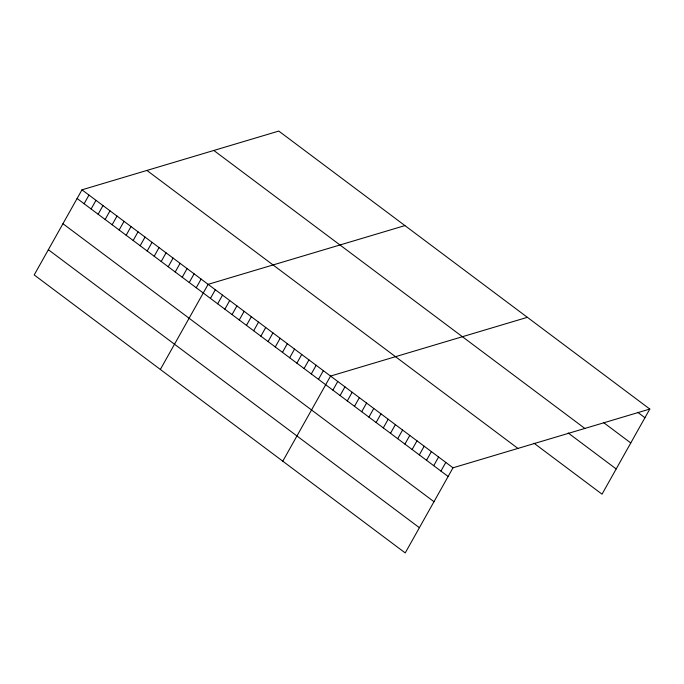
<?xml version="1.0" encoding="UTF-8"?>
<svg xmlns="http://www.w3.org/2000/svg" width="684" height="684" viewBox="0 0 684 684"><rect width="100%" height="100%" fill="white"/><g stroke="black" fill="none" stroke-linecap="round" stroke-linejoin="round"><path stroke-width="1.03" d="M81.969 189.827L34.2 274.942L405.227 552.928L452.996 467.805L649.8 409.058L278.773 131.072L81.969 189.827L452.996 467.805M84.115 203.738L88.971 195.077M91.117 208.988L95.982 200.327M98.128 214.246L102.993 205.576M105.139 219.496L110.004 210.826M112.142 224.745L117.007 216.076M119.153 229.995L124.018 221.325M126.164 235.245L131.029 226.575M133.166 240.494L138.031 231.833M140.177 245.744L145.042 237.083M147.188 250.994L152.053 242.333M154.191 256.252L159.056 247.582M161.202 261.502L166.067 252.832M168.213 266.751L173.078 258.082M175.215 272.001L180.08 263.331M182.226 277.251L187.091 268.581M189.237 282.501L194.102 273.839M196.248 287.75L201.105 279.089M160.347 369.454L208.116 284.339L404.919 225.592M210.458 298.404L215.315 289.734M217.657 303.799L222.522 295.129M224.856 309.194L229.721 300.524M232.064 314.589L236.921 305.919M239.263 319.984L244.128 311.314M246.462 325.379L251.327 316.718M253.67 330.774L258.535 322.113M260.869 336.169L265.734 327.508M268.077 341.572L272.933 332.903M275.276 346.968L280.141 338.298M282.475 352.363L287.34 343.693M289.683 357.758L294.539 349.088M296.882 363.153L301.747 354.483M304.081 368.548L308.946 359.887M311.288 373.943L316.153 365.282M318.488 379.338L323.352 370.677M282.791 461.187L330.552 376.072L527.364 317.325M332.894 390.137L337.759 381.467M340.093 395.532L344.958 386.862M347.301 400.927L352.157 392.257M354.5 406.322L359.365 397.652M361.699 411.717L366.564 403.056M368.907 417.112L373.772 408.451M376.106 422.507L380.971 413.846M383.305 427.902L388.17 419.241M390.513 433.305L395.378 424.636M397.712 438.701L402.577 430.031M404.919 444.096L409.776 435.426M412.119 449.491L416.983 440.821M419.318 454.886L424.183 446.224M426.525 460.281L431.382 451.62M433.724 465.676L438.589 457.015M440.924 471.071L445.788 462.41M649.8 409.058L602.031 494.173L534.007 443.215M637.736 412.324L644.935 417.727M603.57 422.567L630.776 442.95M213.827 150.463L584.854 428.44M568.173 432.972L616.19 468.95M146.915 170.436L517.942 448.422M77.104 198.488L448.131 476.474M62.945 223.719L433.972 501.697M48.359 249.711L419.386 527.697"/></g></svg>
